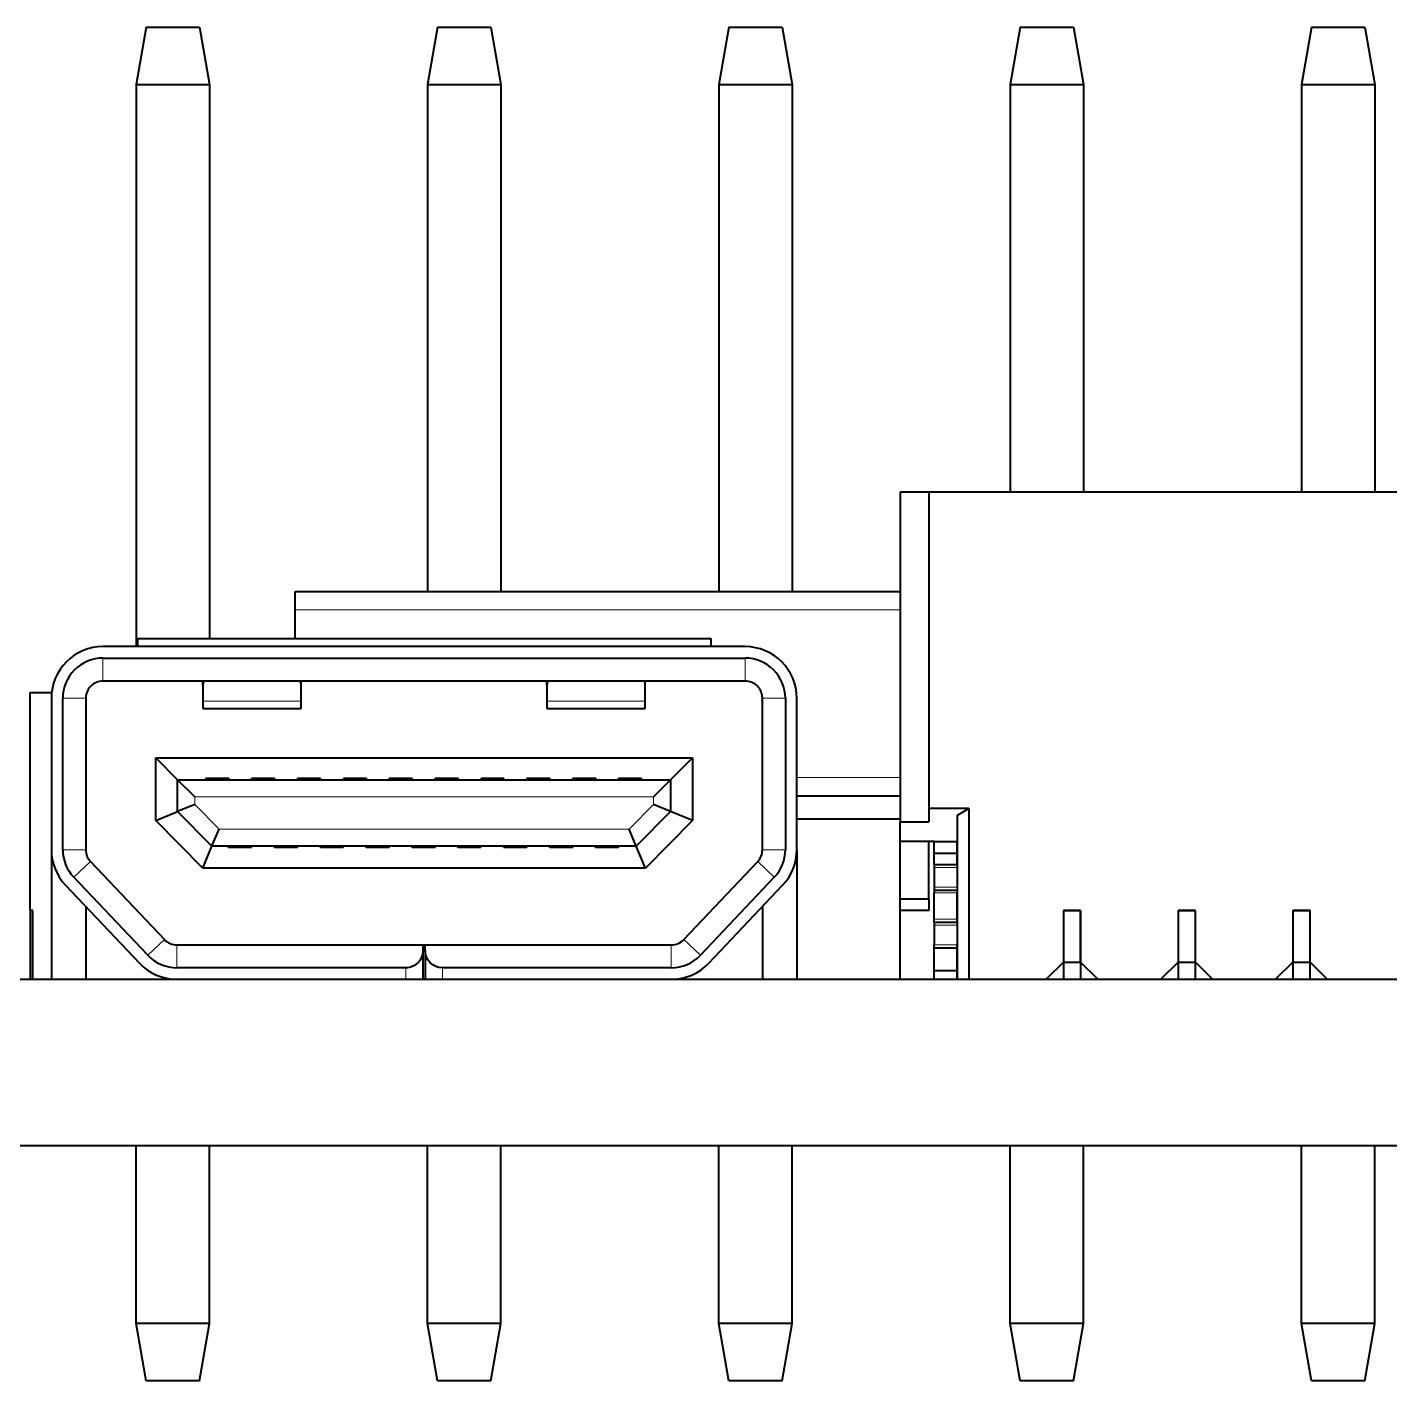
# Model space of a CAD drawing. Header units: inches. Extents: x 7.77 to 11.27, y 3.95 to 4.76.
# Drawn here: x 8.6544 to 9.1221, y 3.9719 to 4.4364 of the extents above; entities that cross this region are included whole.
import ezdxf

# ---------------------------------------------------------------- set-up
doc = ezdxf.new("R2010")
doc.units = ezdxf.units.IN
doc.header["$LTSCALE"] = 0.5
doc.header["$MEASUREMENT"] = 0
doc.layers.add('TANGENT_LINES', color=7, linetype='Continuous', lineweight=15)
doc.layers.add('Visible', color=7, linetype='Continuous', lineweight=40)

msp = doc.modelspace()

# ---------------------------------------------------------------- linework, layer by layer
at = {"layer": 'TANGENT_LINES'}
for p, q in [((8.746356930238829, 4.23650309872489), (8.954034095593165, 4.236503098724887)), ((8.680412048347666, 4.219884728027487), (8.680412048347666, 4.212010712279455)), ((8.900884489292658, 4.219884728027487), (8.900884489292658, 4.212010712279455)), ((8.666632520790001, 4.206105200467741), (8.674506536538033, 4.206105200468684)), ((8.714720259969017, 4.205124233017967), (8.748466041746024, 4.205124233017967)), ((8.866576277673978, 4.20512423301806), (8.832830495896971, 4.205124233018092)), ((8.91466401685168, 4.206105200467189), (8.906790001103648, 4.206105200467189)), ((8.71717142207255, 4.178487677224062), (8.717171425428575, 4.17815244456167)), ((8.722126470698061, 4.178487677224066), (8.722126467341948, 4.17815244456167)), ((8.732919453568613, 4.178487677224062), (8.73291945692464, 4.17815244456167)), ((8.737874502194124, 4.178487677224066), (8.73787449883801, 4.17815244456167)), ((8.748667485064676, 4.178487677224062), (8.748667488420702, 4.17815244456167)), ((8.753622533690187, 4.178487677224066), (8.753622530334074, 4.17815244456167)), ((8.764415516560739, 4.178487677224062), (8.764415519916765, 4.17815244456167)), ((8.76937056518625, 4.178487677224066), (8.769370561830137, 4.17815244456167)), ((8.780163548056802, 4.178487677224062), (8.780163551412828, 4.17815244456167)), ((8.785118596682313, 4.178487677224067), (8.7851185933262, 4.17815244456167)), ((8.795911579552865, 4.178487677224062), (8.795911582908891, 4.17815244456167)), ((8.800866628178376, 4.178487677224067), (8.800866624822262, 4.17815244456167)), ((8.811659611048928, 4.178487677224062), (8.811659614404954, 4.17815244456167)), ((8.816614659674439, 4.178487677224066), (8.816614656318325, 4.17815244456167)), ((8.82740764254499, 4.178487677224062), (8.827407645901017, 4.17815244456167)), ((8.832362691170502, 4.178487677224066), (8.832362687814388, 4.17815244456167)), ((8.843155674041054, 4.178487677224062), (8.84315567739708, 4.17815244456167)), ((8.848110722666565, 4.178487677224066), (8.848110719310451, 4.17815244456167)), ((8.858903705537116, 4.178487677224062), (8.858903708893143, 4.17815244456167)), ((8.863858754162628, 4.178487677224066), (8.863858750806514, 4.17815244456167)), ((8.918601024725696, 4.178856890359819), (8.954034095593165, 4.178856890359819)), ((8.711908111341181, 4.172246932750646), (8.711908111341181, 4.169673978978635)), ((8.869388426301812, 4.172246932750646), (8.711908111341181, 4.172246932750646)), ((8.869388426301812, 4.169673978978635), (8.869388426301812, 4.172246932750646)), ((8.711908111341181, 4.169673978978635), (8.720276671231481, 4.161223310703394)), ((8.861019866411512, 4.161223310703393), (8.869388426301812, 4.169673978978635)), ((8.720276671231481, 4.161223310703394), (8.861019866411512, 4.161223310703393)), ((8.674506536538033, 4.15412890795593), (8.666632520790001, 4.15412890795593)), ((8.725007888368133, 4.154924098102323), (8.725007888368133, 4.15531779889237)), ((8.729962922398695, 4.154924098102323), (8.729962922398695, 4.15531779889237)), ((8.740755919864196, 4.154924098102323), (8.740755919864196, 4.15531779889237)), ((8.745710953894758, 4.154924098102323), (8.745710953894758, 4.15531779889237)), ((8.756503951360258, 4.154924098102323), (8.756503951360258, 4.15531779889237)), ((8.76145898539082, 4.154924098102323), (8.76145898539082, 4.15531779889237)), ((8.772251982856321, 4.154924098102323), (8.772251982856321, 4.15531779889237)), ((8.777207016886884, 4.154924098102323), (8.777207016886884, 4.15531779889237)), ((8.788000014352384, 4.154924098102323), (8.788000014352384, 4.15531779889237)), ((8.792955048382947, 4.154924098102323), (8.792955048382947, 4.15531779889237)), ((8.803748045848447, 4.154924098102323), (8.803748045848447, 4.15531779889237)), ((8.808703079879011, 4.154924098102323), (8.808703079879011, 4.15531779889237)), ((8.81949607734451, 4.154924098102323), (8.81949607734451, 4.15531779889237)), ((8.824451111375073, 4.154924098102323), (8.824451111375073, 4.15531779889237)), ((8.835244108840573, 4.154924098102323), (8.835244108840573, 4.15531779889237)), ((8.840199142871137, 4.154924098102323), (8.840199142871137, 4.15531779889237)), ((8.850992140336636, 4.154924098102323), (8.850992140336636, 4.15531779889237)), ((8.8559471743672, 4.154924098102323), (8.8559471743672, 4.15531779889237)), ((8.91466401685168, 4.15412890795593), (8.906790001103648, 4.15412890795593)), ((8.67612638902167, 4.150065880281925), (8.670412176585156, 4.144648510049919)), ((8.910884361056524, 4.144648510049918), (8.90517014862001, 4.150065880281925)), ((8.965809309120093, 4.148046025846837), (8.973683324868126, 4.148046025846837)), ((8.965809309120093, 4.141254691394245), (8.973683324868126, 4.141254691394245)), ((8.965809309120093, 4.139286189334549), (8.973683324868126, 4.139286189334549)), ((8.965809309120093, 4.1302313620976), (8.973683324868126, 4.1302313620976)), ((8.965809309120093, 4.128262850637483), (8.973683324868126, 4.128262850637483)), ((8.701499923343, 4.123302015312784), (8.695785710906485, 4.117884645080776)), ((8.70578558267039, 4.121459531175763), (8.70578558267039, 4.113585515427731)), ((8.87551095497129, 4.121459531175763), (8.87551095497129, 4.113585515427731)), ((8.87979661429868, 4.123302015312783), (8.885510826735192, 4.117884645080776)), ((8.965809309120093, 4.121471224574542), (8.973683324868126, 4.121471224574542)), ((8.784349051947025, 4.113585515427728), (8.784349051947025, 4.109648507553715)), ((8.796947477144176, 4.113585515427728), (8.796947477144176, 4.109648507553715))]:
    msp.add_line(p, q, dxfattribs=at)
at = {"layer": 'Visible'}
for p, q in [((8.69530037474096, 4.436420161097042), (8.691829371183704, 4.416735121726964)), ((8.69530037474096, 4.436420161097042), (8.713555218020154, 4.436420161097042)), ((8.713555218020154, 4.436420161097042), (8.717026221577406, 4.416735121726963)), ((8.795300374740961, 4.436420161097041), (8.791829371183706, 4.416735121726962)), ((8.795300374740961, 4.436420161097041), (8.813555218020152, 4.436420161097041)), ((8.813555218020152, 4.436420161097041), (8.817026221577407, 4.416735121726962)), ((8.895300374740959, 4.43642016109704), (8.891829371183706, 4.416735121726961)), ((8.895300374740959, 4.43642016109704), (8.913555218020154, 4.436420161097039)), ((8.913555218020154, 4.436420161097039), (8.917026221577405, 4.41673512172696)), ((8.99530037474096, 4.436420161097038), (8.991829371183705, 4.416735121726959)), ((8.99530037474096, 4.436420161097038), (9.013555218020151, 4.436420161097038)), ((9.013555218020151, 4.436420161097038), (9.017026221577407, 4.416735121726959)), ((9.09530037474096, 4.436420161097036), (9.091829371183707, 4.416735121726957)), ((9.09530037474096, 4.436420161097036), (9.113555218020153, 4.436420161097036)), ((9.113555218020153, 4.436420161097036), (9.117026221577406, 4.416735121726957)), ((8.691829371183704, 4.416735121726964), (8.717026221577406, 4.416735121726963)), ((8.691829371183704, 4.416735121726964), (8.691829371183703, 4.223821735901502)), ((8.717026221577406, 4.416735121726963), (8.717026221577402, 4.226577641413313)), ((8.791829371183706, 4.416735121726962), (8.817026221577407, 4.416735121726962)), ((8.791829371183706, 4.416735121726962), (8.791829371183702, 4.242719372568897)), ((8.817026221577407, 4.416735121726962), (8.817026221577404, 4.242719372568896)), ((8.891829371183706, 4.416735121726961), (8.917026221577405, 4.41673512172696)), ((8.891829371183706, 4.416735121726961), (8.891829371183704, 4.242719372568899)), ((8.917026221577405, 4.41673512172696), (8.917026221577405, 4.242719372568898)), ((8.991829371183705, 4.416735121726959), (9.017026221577407, 4.416735121726959)), ((8.991829371183705, 4.416735121726959), (8.991829371183703, 4.27697134219938)), ((9.017026221577407, 4.416735121726959), (9.017026221577405, 4.27697134219938)), ((9.091829371183707, 4.416735121726957), (9.117026221577406, 4.416735121726957)), ((9.091829371183707, 4.416735121726957), (9.091829371183703, 4.276971342199379)), ((9.117026221577406, 4.416735121726957), (9.117026221577404, 4.276971342199379)), ((8.954034095593167, 4.27697134219938), (8.954034095593165, 4.163723389700592)), ((8.954034095593167, 4.27697134219938), (8.963876615278206, 4.27697134219938)), ((8.963876615278206, 4.27697134219938), (9.141041969608915, 4.276971342199378)), ((8.963876615278206, 4.27697134219938), (8.963876615278206, 4.168269450037448)), ((8.746356930238829, 4.242719372568898), (8.954034095593167, 4.242719372568894)), ((8.746356930238829, 4.23650309872489), (8.746356930238829, 4.242719372568898)), ((8.746356930238829, 4.226577641413313), (8.746356930238829, 4.23650309872489)), ((8.900884489292658, 4.223821735901502), (8.680412048347666, 4.223821735901502)), ((8.692223071969767, 4.226577641413313), (8.889073465670556, 4.226577641413313)), ((8.692223071969767, 4.226577641413313), (8.692223071969767, 4.223821735901502)), ((8.889073465670556, 4.226577641413313), (8.889073465670556, 4.223821735901502)), ((8.680412048347666, 4.219884728027487), (8.900884489292658, 4.219884728027487)), ((8.900884489292658, 4.212010712279455), (8.680412048347666, 4.212010712279455)), ((8.714720259969017, 4.210717183249602), (8.714720259969017, 4.212010712279455)), ((8.714720259969017, 4.210717183249602), (8.714720259969017, 4.205124233018025)), ((8.748466041746024, 4.210717183249602), (8.748466041746024, 4.212010712279455)), ((8.748466041746024, 4.205124233018025), (8.748466041746024, 4.210717183249602)), ((8.832830495896971, 4.210717183249679), (8.832830495896971, 4.212010712279455)), ((8.832830495896971, 4.210717183249679), (8.832830495896971, 4.205124233018092)), ((8.866576277673978, 4.210717183249603), (8.866576277673978, 4.212010712279507)), ((8.866576277673978, 4.20512423301806), (8.866576277673978, 4.210717183249603)), ((8.655412048349056, 4.208073704404129), (8.662805213880306, 4.208073704404129)), ((8.655412048349056, 4.13327055479783), (8.655412048349056, 4.208073704404129)), ((8.662695512915985, 4.206105200467269), (8.662695512915985, 4.15412890795593)), ((8.666632520790001, 4.15412890795593), (8.666632520790001, 4.206105200467741)), ((8.674506536538033, 4.206105200468684), (8.674506536538033, 4.15412890795593)), ((8.714720259969017, 4.205124233017985), (8.714720259969017, 4.202541752021214)), ((8.748466041746024, 4.202541752021214), (8.748466041746024, 4.205124233017985)), ((8.832830495896971, 4.205124233018092), (8.832830495896971, 4.202541752021214)), ((8.866576277673978, 4.202541752021214), (8.866576277673978, 4.205124233018061)), ((8.906790001103648, 4.15412890795593), (8.906790001103648, 4.206105200467189)), ((8.91466401685168, 4.206105200467189), (8.91466401685168, 4.15412890795593)), ((8.918601024725696, 4.15412890795593), (8.918601024725696, 4.206105200467189)), ((8.714720259969017, 4.202541752021213), (8.748466041746024, 4.202541752021213)), ((8.83283049589697, 4.202541752021213), (8.866576277673978, 4.202541752021213)), ((8.698522284569531, 4.164167628568897), (8.698522284569531, 4.1856327595223)), ((8.698522284569531, 4.1856327595223), (8.706002599530159, 4.17815244456167)), ((8.698522284569531, 4.1856327595223), (8.882774253073432, 4.1856327595223)), ((8.882774253073432, 4.1856327595223), (8.875293938112836, 4.17815244456167)), ((8.882774253073432, 4.1856327595223), (8.882774253073432, 4.164167628568873)), ((8.706002599530159, 4.167244706739044), (8.706002599530159, 4.17815244456167)), ((8.706002599530159, 4.17815244456167), (8.875293938112836, 4.17815244456167)), ((8.711908111341181, 4.172246932750646), (8.706002599530159, 4.17815244456167)), ((8.723585954259232, 4.178547846458697), (8.715711938511188, 4.178547846458697)), ((8.715711938511188, 4.178496895713771), (8.715711938511188, 4.178547846458697)), ((8.715711938511188, 4.178496895713771), (8.715711938511188, 4.17815244456167)), ((8.717286741660802, 4.178379819112797), (8.717286741660802, 4.178485831906876)), ((8.7172867416608, 4.178379819112796), (8.7172867416608, 4.17815244456167)), ((8.72201115110962, 4.178379819112796), (8.7172867416608, 4.178379819112796)), ((8.72201115110962, 4.178485831796497), (8.72201115110962, 4.178379819112797)), ((8.72201115110962, 4.178379819112796), (8.72201115110962, 4.17815244456167)), ((8.723585954259232, 4.178547846458697), (8.723585954259232, 4.178496895713771)), ((8.723585954259232, 4.17849689571377), (8.723585954259232, 4.17815244456167)), ((8.739333985755295, 4.178547846458697), (8.73145997000725, 4.178547846458697)), ((8.73145997000725, 4.178496895713771), (8.73145997000725, 4.178547846458697)), ((8.73145997000725, 4.178496895713771), (8.73145997000725, 4.17815244456167)), ((8.733034773156865, 4.178379819112797), (8.733034773156865, 4.178485831906876)), ((8.733034773156863, 4.178379819112796), (8.733034773156863, 4.17815244456167)), ((8.737759182605682, 4.178379819112796), (8.733034773156863, 4.178379819112796)), ((8.737759182605682, 4.178485831796497), (8.737759182605682, 4.178379819112797)), ((8.737759182605682, 4.178379819112796), (8.737759182605682, 4.17815244456167)), ((8.739333985755295, 4.178547846458697), (8.739333985755295, 4.178496895713771)), ((8.739333985755295, 4.17849689571377), (8.739333985755295, 4.17815244456167)), ((8.755082017251357, 4.178547846458698), (8.747208001503314, 4.178547846458698)), ((8.747208001503314, 4.178496895713771), (8.747208001503314, 4.178547846458698)), ((8.747208001503314, 4.178496895713771), (8.747208001503314, 4.17815244456167)), ((8.748782804652928, 4.178379819112798), (8.748782804652928, 4.178485831906878)), ((8.753507214101745, 4.178379819112797), (8.748782804652926, 4.178379819112797)), ((8.748782804652926, 4.178379819112797), (8.748782804652926, 4.17815244456167)), ((8.753507214101745, 4.178485831796498), (8.753507214101745, 4.178379819112798)), ((8.753507214101745, 4.178379819112797), (8.753507214101745, 4.17815244456167)), ((8.755082017251357, 4.178547846458698), (8.755082017251357, 4.178496895713771)), ((8.755082017251357, 4.17849689571377), (8.755082017251357, 4.17815244456167)), ((8.77083004874742, 4.178547846458698), (8.762956032999377, 4.178547846458698)), ((8.762956032999377, 4.178496895713771), (8.762956032999377, 4.178547846458698)), ((8.762956032999377, 4.178496895713771), (8.762956032999377, 4.17815244456167)), ((8.76453083614899, 4.178379819112798), (8.76453083614899, 4.178485831906878)), ((8.764530836148989, 4.178379819112797), (8.764530836148989, 4.17815244456167)), ((8.769255245597808, 4.178379819112797), (8.764530836148989, 4.178379819112797)), ((8.769255245597808, 4.178485831796498), (8.769255245597808, 4.178379819112798)), ((8.769255245597808, 4.178379819112797), (8.769255245597808, 4.17815244456167)), ((8.77083004874742, 4.178547846458698), (8.77083004874742, 4.178496895713771)), ((8.77083004874742, 4.17849689571377), (8.77083004874742, 4.17815244456167)), ((8.786578080243483, 4.178547846458697), (8.77870406449544, 4.178547846458697)), ((8.77870406449544, 4.178496895713771), (8.77870406449544, 4.178547846458697)), ((8.77870406449544, 4.178496895713771), (8.77870406449544, 4.17815244456167)), ((8.780278867645054, 4.178379819112797), (8.780278867645054, 4.178485831906876)), ((8.785003277093871, 4.178379819112797), (8.780278867645052, 4.178379819112797)), ((8.780278867645052, 4.178379819112797), (8.780278867645052, 4.17815244456167)), ((8.785003277093871, 4.178485831796497), (8.785003277093871, 4.178379819112797)), ((8.785003277093871, 4.178379819112797), (8.785003277093871, 4.17815244456167)), ((8.786578080243483, 4.178547846458697), (8.786578080243483, 4.178496895713771)), ((8.786578080243483, 4.178496895713771), (8.786578080243483, 4.17815244456167)), ((8.802326111739546, 4.178547846458697), (8.794452095991502, 4.178547846458697)), ((8.794452095991502, 4.178496895713771), (8.794452095991502, 4.178547846458697)), ((8.794452095991502, 4.178496895713771), (8.794452095991502, 4.17815244456167)), ((8.796026899141117, 4.178379819112797), (8.796026899141117, 4.178485831906876)), ((8.796026899141115, 4.178379819112797), (8.796026899141115, 4.17815244456167)), ((8.800751308589934, 4.178379819112797), (8.796026899141115, 4.178379819112797)), ((8.800751308589936, 4.178485831796497), (8.800751308589936, 4.178379819112797)), ((8.800751308589934, 4.178379819112797), (8.800751308589934, 4.17815244456167)), ((8.802326111739546, 4.178547846458697), (8.802326111739546, 4.178496895713771)), ((8.802326111739546, 4.178496895713771), (8.802326111739546, 4.17815244456167)), ((8.81807414323561, 4.178547846458698), (8.810200127487565, 4.178547846458698)), ((8.810200127487565, 4.178496895713771), (8.810200127487565, 4.178547846458697)), ((8.810200127487565, 4.17849689571377), (8.810200127487565, 4.17815244456167)), ((8.81177493063718, 4.178379819112797), (8.81177493063718, 4.178485831906877)), ((8.816499340085997, 4.178379819112797), (8.811774930637178, 4.178379819112797)), ((8.811774930637178, 4.178379819112797), (8.811774930637178, 4.17815244456167)), ((8.816499340085997, 4.178485831796497), (8.816499340085997, 4.178379819112797)), ((8.816499340085997, 4.178379819112797), (8.816499340085997, 4.17815244456167)), ((8.81807414323561, 4.178547846458697), (8.81807414323561, 4.178496895713771)), ((8.81807414323561, 4.17849689571377), (8.81807414323561, 4.17815244456167)), ((8.833822174731672, 4.178547846458698), (8.825948158983628, 4.178547846458698)), ((8.825948158983628, 4.178496895713771), (8.825948158983628, 4.178547846458697)), ((8.825948158983628, 4.17849689571377), (8.825948158983628, 4.17815244456167)), ((8.827522962133243, 4.178379819112797), (8.827522962133243, 4.178485831906877)), ((8.83224737158206, 4.178379819112797), (8.82752296213324, 4.178379819112797)), ((8.82752296213324, 4.178379819112797), (8.82752296213324, 4.17815244456167)), ((8.832247371582062, 4.178485831796497), (8.832247371582062, 4.178379819112797)), ((8.83224737158206, 4.178379819112797), (8.83224737158206, 4.17815244456167)), ((8.833822174731672, 4.178547846458697), (8.833822174731672, 4.178496895713771)), ((8.833822174731672, 4.17849689571377), (8.833822174731672, 4.17815244456167)), ((8.849570206227735, 4.178547846458698), (8.841696190479691, 4.178547846458698)), ((8.841696190479691, 4.178496895713771), (8.841696190479691, 4.178547846458697)), ((8.841696190479691, 4.17849689571377), (8.841696190479691, 4.17815244456167)), ((8.843270993629305, 4.178379819112797), (8.843270993629305, 4.178485831906877)), ((8.847995403078123, 4.178379819112797), (8.843270993629305, 4.178379819112797)), ((8.843270993629305, 4.178379819112797), (8.843270993629305, 4.17815244456167)), ((8.847995403078123, 4.178485831796497), (8.847995403078123, 4.178379819112797)), ((8.847995403078123, 4.178379819112797), (8.847995403078123, 4.17815244456167)), ((8.849570206227735, 4.178547846458697), (8.849570206227735, 4.178496895713771)), ((8.849570206227735, 4.17849689571377), (8.849570206227735, 4.17815244456167)), ((8.865318237723798, 4.178547846458698), (8.857444221975754, 4.178547846458698)), ((8.857444221975754, 4.178496895713772), (8.857444221975754, 4.178547846458698)), ((8.857444221975754, 4.178496895713771), (8.857444221975754, 4.17815244456167)), ((8.859019025125368, 4.178379819112798), (8.859019025125368, 4.178485831906877)), ((8.863743434574186, 4.178379819112796), (8.859019025125368, 4.178379819112796)), ((8.859019025125368, 4.178379819112796), (8.859019025125368, 4.17815244456167)), ((8.863743434574188, 4.178485831796497), (8.863743434574188, 4.178379819112798)), ((8.863743434574186, 4.178379819112796), (8.863743434574186, 4.17815244456167)), ((8.865318237723798, 4.178547846458698), (8.865318237723798, 4.178496895713771)), ((8.865318237723798, 4.17849689571377), (8.865318237723798, 4.17815244456167)), ((8.869388426301812, 4.172246932750646), (8.875293938112836, 4.17815244456167)), ((8.875293938112836, 4.17815244456167), (8.875293938112836, 4.167244706739044)), ((8.918601024725696, 4.172640633537969), (8.954034095593165, 4.172640633537968)), ((8.711908111341181, 4.169673978978635), (8.706002599530159, 4.167244706739043)), ((8.875293938112836, 4.167244706739043), (8.869388426301812, 4.169673978978635)), ((8.963876615278206, 4.168269450037448), (8.963876615278206, 4.163723389700592)), ((8.977656142837262, 4.168269450037448), (8.963876615278206, 4.168269450037448)), ((8.973719134963243, 4.165996419869019), (8.977656142837262, 4.168269450037448)), ((8.977656142837262, 4.168269450037448), (8.97765614283726, 4.109648507553711)), ((8.698522284569542, 4.164167628568881), (8.706002599530159, 4.167244706739044)), ((8.714693762251809, 4.147837483931748), (8.698522284569531, 4.164167628568876)), ((8.717813623152207, 4.15531779889237), (8.706002599530159, 4.167244706739044)), ((8.875293938112836, 4.167244706739044), (8.863482914490788, 4.15531779889237)), ((8.882774253073432, 4.164167628568873), (8.866602775391186, 4.147837483931748)), ((8.882774253073432, 4.164167628568873), (8.875293938112836, 4.167244706739044)), ((8.918601024725696, 4.164766617789761), (8.954034095593165, 4.164766617789937)), ((8.954034095593165, 4.156904299195308), (8.954034095593165, 4.163723389700592)), ((8.954034095593165, 4.163723389700592), (8.963876615278206, 4.163723389700592)), ((8.973719134963243, 4.109648507553711), (8.973719134963243, 4.165996419869019)), ((8.717813623152207, 4.15531779889237), (8.720276671231481, 4.161223310703394)), ((8.863482914490788, 4.155317798892369), (8.861019866411512, 4.161223310703393)), ((8.6626955129173, 4.15412890795593), (8.6626955129173, 4.109648507553735)), ((8.714693762251809, 4.147837483931748), (8.717813623152207, 4.15531779889237)), ((8.863482914490788, 4.15531779889237), (8.717813623152207, 4.15531779889237)), ((8.723548397509393, 4.154924098102323), (8.723548397509393, 4.15531779889237)), ((8.725007888368133, 4.154924098102323), (8.723548397509393, 4.154924098102323)), ((8.725123200659006, 4.154924098102323), (8.725007888368133, 4.154924098102323)), ((8.725123200659006, 4.154924098102323), (8.725123200659006, 4.15531779889237)), ((8.729847610107825, 4.154924098102323), (8.725123200659006, 4.154924098102323)), ((8.729847610107825, 4.154924098102323), (8.729847610107825, 4.15531779889237)), ((8.729962922398695, 4.154924098102323), (8.729847610107825, 4.154924098102323)), ((8.731422413257437, 4.154924098102323), (8.729962922398695, 4.154924098102323)), ((8.731422413257437, 4.154924098102323), (8.731422413257437, 4.15531779889237)), ((8.739296429005456, 4.154924098102323), (8.739296429005456, 4.15531779889237)), ((8.740755919864196, 4.154924098102323), (8.739296429005456, 4.154924098102323)), ((8.740871232155069, 4.154924098102323), (8.740755919864196, 4.154924098102323)), ((8.740871232155069, 4.154924098102323), (8.740871232155069, 4.15531779889237)), ((8.745595641603888, 4.154924098102323), (8.740871232155069, 4.154924098102323)), ((8.745595641603888, 4.154924098102323), (8.745595641603888, 4.15531779889237)), ((8.745710953894758, 4.154924098102323), (8.745595641603888, 4.154924098102323)), ((8.7471704447535, 4.154924098102323), (8.745710953894758, 4.154924098102323)), ((8.7471704447535, 4.154924098102323), (8.7471704447535, 4.15531779889237)), ((8.75504446050152, 4.154924098102323), (8.75504446050152, 4.15531779889237)), ((8.756503951360258, 4.154924098102323), (8.75504446050152, 4.154924098102323)), ((8.756619263651132, 4.154924098102323), (8.756503951360258, 4.154924098102323)), ((8.756619263651132, 4.154924098102323), (8.756619263651132, 4.15531779889237)), ((8.761343673099951, 4.154924098102323), (8.756619263651132, 4.154924098102323)), ((8.761343673099951, 4.154924098102323), (8.761343673099951, 4.15531779889237)), ((8.76145898539082, 4.154924098102323), (8.761343673099951, 4.154924098102323)), ((8.762918476249563, 4.154924098102323), (8.76145898539082, 4.154924098102323)), ((8.762918476249563, 4.154924098102323), (8.762918476249563, 4.15531779889237)), ((8.770792491997582, 4.154924098102323), (8.770792491997582, 4.15531779889237)), ((8.772251982856321, 4.154924098102323), (8.770792491997582, 4.154924098102323)), ((8.772367295147195, 4.154924098102323), (8.772251982856321, 4.154924098102323)), ((8.772367295147195, 4.154924098102323), (8.772367295147195, 4.15531779889237)), ((8.777091704596014, 4.154924098102323), (8.772367295147195, 4.154924098102323)), ((8.777091704596014, 4.154924098102323), (8.777091704596014, 4.15531779889237)), ((8.777207016886885, 4.154924098102323), (8.777091704596014, 4.154924098102323)), ((8.778666507745626, 4.154924098102323), (8.777207016886884, 4.154924098102323)), ((8.778666507745626, 4.154924098102323), (8.778666507745626, 4.15531779889237)), ((8.786540523493645, 4.154924098102323), (8.786540523493645, 4.15531779889237)), ((8.788000014352384, 4.154924098102323), (8.786540523493645, 4.154924098102323)), ((8.788115326643258, 4.154924098102323), (8.788000014352384, 4.154924098102323)), ((8.788115326643258, 4.154924098102323), (8.788115326643258, 4.15531779889237)), ((8.792839736092077, 4.154924098102323), (8.788115326643258, 4.154924098102323)), ((8.792839736092077, 4.154924098102323), (8.792839736092077, 4.15531779889237)), ((8.792955048382948, 4.154924098102323), (8.792839736092077, 4.154924098102323)), ((8.79441453924169, 4.154924098102323), (8.792955048382947, 4.154924098102323)), ((8.79441453924169, 4.154924098102323), (8.79441453924169, 4.15531779889237)), ((8.802288554989708, 4.154924098102323), (8.802288554989708, 4.15531779889237)), ((8.803748045848447, 4.154924098102323), (8.802288554989708, 4.154924098102323)), ((8.80386335813932, 4.154924098102323), (8.803748045848447, 4.154924098102323)), ((8.80386335813932, 4.154924098102323), (8.80386335813932, 4.15531779889237)), ((8.80858776758814, 4.154924098102323), (8.80386335813932, 4.154924098102323)), ((8.80858776758814, 4.154924098102323), (8.80858776758814, 4.15531779889237)), ((8.808703079879011, 4.154924098102323), (8.80858776758814, 4.154924098102323)), ((8.810162570737752, 4.154924098102323), (8.808703079879011, 4.154924098102323)), ((8.810162570737752, 4.154924098102323), (8.810162570737752, 4.15531779889237)), ((8.818036586485771, 4.154924098102323), (8.818036586485771, 4.15531779889237)), ((8.81949607734451, 4.154924098102323), (8.818036586485771, 4.154924098102323)), ((8.819611389635384, 4.154924098102323), (8.81949607734451, 4.154924098102323)), ((8.819611389635384, 4.154924098102323), (8.819611389635384, 4.15531779889237)), ((8.824335799084203, 4.154924098102323), (8.819611389635384, 4.154924098102323)), ((8.824335799084203, 4.154924098102323), (8.824335799084203, 4.15531779889237)), ((8.824451111375074, 4.154924098102323), (8.824335799084203, 4.154924098102323)), ((8.825910602233815, 4.154924098102323), (8.824451111375073, 4.154924098102323)), ((8.825910602233815, 4.154924098102323), (8.825910602233815, 4.15531779889237)), ((8.833784617981834, 4.154924098102323), (8.833784617981834, 4.15531779889237)), ((8.835244108840573, 4.154924098102323), (8.833784617981834, 4.154924098102323)), ((8.835359421131447, 4.154924098102323), (8.835244108840573, 4.154924098102323)), ((8.835359421131447, 4.154924098102323), (8.835359421131447, 4.15531779889237)), ((8.840083830580266, 4.154924098102323), (8.835359421131447, 4.154924098102323)), ((8.840083830580266, 4.154924098102323), (8.840083830580266, 4.15531779889237)), ((8.840199142871137, 4.154924098102323), (8.840083830580266, 4.154924098102323)), ((8.841658633729878, 4.154924098102323), (8.840199142871137, 4.154924098102323)), ((8.841658633729878, 4.154924098102323), (8.841658633729878, 4.15531779889237)), ((8.849532649477897, 4.154924098102323), (8.849532649477897, 4.15531779889237)), ((8.850992140336636, 4.154924098102323), (8.849532649477897, 4.154924098102323)), ((8.85110745262751, 4.154924098102323), (8.850992140336636, 4.154924098102323)), ((8.85110745262751, 4.154924098102323), (8.85110745262751, 4.15531779889237)), ((8.855831862076329, 4.154924098102323), (8.85110745262751, 4.154924098102323)), ((8.855831862076329, 4.154924098102323), (8.855831862076329, 4.15531779889237)), ((8.8559471743672, 4.154924098102323), (8.855831862076329, 4.154924098102323)), ((8.857406665225941, 4.154924098102323), (8.8559471743672, 4.154924098102323)), ((8.857406665225941, 4.154924098102323), (8.857406665225941, 4.15531779889237)), ((8.866602775391186, 4.147837483931748), (8.863482914490788, 4.15531779889237)), ((8.918601024725696, 4.15412890795593), (8.918601024725696, 4.109648507553711)), ((8.954034095593165, 4.137219254193294), (8.954034095593165, 4.156904299195308)), ((8.963876615278206, 4.156904299195308), (8.954034095593165, 4.156904299195308)), ((8.963876615278204, 4.137219254193294), (8.963876615278206, 4.156904299195308)), ((8.965809309120093, 4.156904299195308), (8.963876615278206, 4.156904299195308)), ((8.965809309120093, 4.152967285689356), (8.965809309120093, 4.156904299195308)), ((8.965809309120093, 4.156904299195308), (8.973683324868126, 4.156904299195307)), ((8.973719134963243, 4.156904299195308), (8.973683324868126, 4.156904299195308)), ((8.973683324868126, 4.152967285689356), (8.973683324868126, 4.156904299195307)), ((8.67612638902167, 4.150065880281925), (8.701499923343, 4.123302015312784)), ((8.87979661429868, 4.123302015312783), (8.90517014862001, 4.150065880281925)), ((8.965809309120093, 4.149030281569964), (8.965809309120093, 4.152967285689356)), ((8.965809309120093, 4.152967285689356), (8.973683324868126, 4.152967285689356)), ((8.965809309120093, 4.149030281569964), (8.973683324868126, 4.149030281569964)), ((8.965809309120093, 4.149030281569964), (8.965809309120093, 4.148046025846837)), ((8.973683324868126, 4.149030281569964), (8.973683324868126, 4.152967285689356)), ((8.973683324868126, 4.149030281569964), (8.973683324868126, 4.148046025846837)), ((8.695785710906485, 4.117884645080776), (8.670412176585156, 4.144648510049919)), ((8.866602775391186, 4.147837483931748), (8.714693762251809, 4.147837483931748)), ((8.910884361056524, 4.144648510049918), (8.885510826735192, 4.117884645080776)), ((8.965809309120093, 4.148046025846837), (8.965809309120093, 4.141254691394245)), ((8.973683324868126, 4.148046025846837), (8.973683324868126, 4.141254691394245)), ((8.667555070366898, 4.141939824933916), (8.692928604688229, 4.115175959964773)), ((8.88836793295345, 4.115175959964773), (8.913741467274782, 4.141939824933915)), ((8.965809309120093, 4.141254691394245), (8.965809309120093, 4.140270435671118)), ((8.965809309120093, 4.140270435671118), (8.973683324868126, 4.140270435671118)), ((8.965809309120093, 4.140270435671118), (8.965809309120093, 4.139286189334549)), ((8.973683324868126, 4.141254691394245), (8.973683324868126, 4.140270435671118)), ((8.973683324868126, 4.140270435671118), (8.973683324868126, 4.139286189334549)), ((8.954034095593165, 4.137219254193294), (8.963876615278204, 4.137219254193294)), ((8.954034095593165, 4.133282246319278), (8.954034095593165, 4.137219254193294)), ((8.963876615278204, 4.137219254193294), (8.963876615278204, 4.133282246319278)), ((8.965809309120093, 4.130231264873585), (8.965809309120093, 4.139286189334549)), ((8.973683324868126, 4.130231264873585), (8.973683324868126, 4.139286189334549)), ((8.65639630031756, 4.133270554797829), (8.655412048349056, 4.13327055479783)), ((8.655412048349056, 4.13327055479783), (8.655412048349056, 4.109648507553736)), ((8.65639630031756, 4.109648507553735), (8.65639630031756, 4.133270554797829)), ((8.674506536539347, 4.134607456505424), (8.674506536539347, 4.109648507553715)), ((8.906790001103648, 4.13460745650681), (8.906790001103648, 4.109648507553711)), ((8.954034095593165, 4.109648507553712), (8.954034095593165, 4.133282246319278)), ((8.963876615278204, 4.133282246319278), (8.954034095593165, 4.133282246319278)), ((8.965809309120093, 4.129247106379097), (8.965809309120093, 4.130231264862951)), ((8.973683324868126, 4.129247106379097), (8.973683324868126, 4.130231264862951)), ((9.010100647702771, 4.133282246319277), (9.016006159513795, 4.133282246319277)), ((9.010100647702771, 4.133282246319277), (9.010100647702771, 4.115565713702174)), ((9.016041962099667, 4.133282246319277), (9.010136465307136, 4.133282246319277)), ((9.010136465307136, 4.133282246319277), (9.010136465307136, 4.115565713702174)), ((9.016006159513795, 4.133282246319277), (9.016006159513793, 4.115565713702174)), ((9.016041962099667, 4.115565713702174), (9.016041962099667, 4.133282246319277)), ((9.049470726442928, 4.133282246319276), (9.055376238253952, 4.133282246319276)), ((9.049470726442928, 4.133282246319276), (9.049470726442928, 4.115565713702173)), ((9.049506544047293, 4.133282246319276), (9.049506544047293, 4.115565713702173)), ((9.055412040839824, 4.133282246319276), (9.049506544047293, 4.133282246319276)), ((9.055376238253952, 4.133282246319276), (9.055376238253952, 4.115565713702173)), ((9.055412040839824, 4.115565713702173), (9.055412040839824, 4.133282246319276)), ((9.088840805183086, 4.133282246319276), (9.09474631699411, 4.133282246319276)), ((9.088840805183086, 4.133282246319276), (9.088840805183086, 4.115565713702172)), ((9.088876622787453, 4.133282246319276), (9.088876622787451, 4.115565713702172)), ((9.094782119579982, 4.133282246319276), (9.088876622787453, 4.133282246319276)), ((9.09474631699411, 4.133282246319276), (9.09474631699411, 4.115565713702172)), ((9.094782119579982, 4.115565713702172), (9.094782119579982, 4.133282246319276)), ((8.965809309120093, 4.129247187099902), (8.973683324868126, 4.129247187099902)), ((8.965809309120093, 4.12924710636079), (8.965809309120093, 4.128262753460608)), ((8.965809309120093, 4.128262753449981), (8.965809309120093, 4.121471224574542)), ((8.973683324868126, 4.12924710636079), (8.973683324868126, 4.128262753460608)), ((8.973683324868126, 4.128262753449981), (8.973683324868126, 4.121471224574542)), ((8.70578558267039, 4.121459531175763), (8.7902545637583, 4.121459531175763)), ((8.7902545637583, 4.121459531175763), (8.7902545637583, 4.119491027238741)), ((8.790254563758301, 4.121459531175763), (8.791041965333154, 4.121459531175763)), ((8.791041965333152, 4.121459531175763), (8.87551095497129, 4.121459531175763)), ((8.791041965333152, 4.119491027238752), (8.791041965333152, 4.121459531175763)), ((8.965809309120093, 4.120486968851415), (8.965809309120093, 4.121471224574542)), ((8.973683324868126, 4.120486968851415), (8.973683324868126, 4.121471224574542)), ((8.7902545637583, 4.119491027238741), (8.7902545637583, 4.109648507553715)), ((8.791041965333152, 4.119491027238752), (8.791041965333152, 4.109648507553715)), ((8.965809309120093, 4.112612955919351), (8.965809309120093, 4.120486968851415)), ((8.965809309120093, 4.120486968851415), (8.973683324868126, 4.120486968851415)), ((8.973683324868126, 4.112612955919351), (8.973683324868126, 4.120486968851415)), ((8.784349051947025, 4.113585515427731), (8.70578558267039, 4.113585515427731)), ((8.87551095497129, 4.113585515427731), (8.796947477144176, 4.113585515427731)), ((8.965809309120093, 4.109648507553712), (8.965809309120093, 4.112612955919351)), ((8.965809309120093, 4.112612955919351), (8.973683324868126, 4.112612955919351)), ((8.973683324868126, 4.109648507553712), (8.973683324868126, 4.112612955919351)), ((9.010136465307136, 4.115565713702174), (9.004230968514605, 4.109660198136527)), ((9.010100647702771, 4.115565713702174), (9.016006159513793, 4.115565713702174)), ((9.01010064770277, 4.115529895983945), (9.01010064770277, 4.109648507553709)), ((9.016006159513793, 4.115565713702175), (9.016006159513793, 4.109648507553709)), ((9.021947458892196, 4.109660198136527), (9.016041962099667, 4.115565713702174)), ((9.049506544047293, 4.115565713702173), (9.043601047254764, 4.109660198136527)), ((9.049470726442928, 4.115565713702173), (9.055376238253952, 4.115565713702173)), ((9.049470726442927, 4.115529895983945), (9.049470726442927, 4.109648507553709)), ((9.05537623825395, 4.115565713702174), (9.05537623825395, 4.109648507553709)), ((9.061317537632355, 4.109660198136526), (9.055412040839824, 4.115565713702173)), ((9.088876622787451, 4.115565713702172), (9.08297112599492, 4.109660198136526)), ((9.088840805183086, 4.115565713702172), (9.09474631699411, 4.115565713702172)), ((9.088840805183084, 4.115529895983944), (9.088840805183084, 4.109648507553708)), ((9.094746316994108, 4.115565713702174), (9.094746316994108, 4.109648507553708)), ((9.100687616372511, 4.109660198136526), (9.094782119579982, 4.115565713702172)), ((8.340648268821496, 4.109648507553719), (8.70578558267039, 4.109648507553714)), ((8.70578558267039, 4.109648507553715), (8.784349051947025, 4.109648507553715)), ((8.784349051947025, 4.109648507553715), (8.790254563758301, 4.109648507553715)), ((8.790254563758301, 4.109648507553714), (8.791041965333154, 4.109648507553713)), ((8.791041965333152, 4.109648507553715), (8.796947477144176, 4.109648507553715)), ((8.796947477144176, 4.109648507553715), (8.87551095497129, 4.109648507553715)), ((8.87551095497129, 4.109648507553712), (9.233344637788502, 4.109648507553707)), ((9.004230968514605, 4.109660198136527), (9.004230968514605, 4.109648507553711)), ((9.021947458892196, 4.109660198136527), (9.021947458892196, 4.10964850755371)), ((9.043601047254764, 4.109660198136527), (9.043601047254764, 4.10964850755371)), ((9.061317537632355, 4.109660198136526), (9.061317537632355, 4.10964850755371)), ((9.08297112599492, 4.109660198136526), (9.08297112599492, 4.109648507553709)), ((9.100687616372511, 4.109660198136526), (9.100687616372511, 4.109648507553709)), ((7.893010473545885, 4.052561893380497), (11.00324669401836, 4.052561893380454)), ((8.691829371183701, 3.991538271333263), (8.691829371183701, 4.052561893380486)), ((8.7170262215774, 3.991538271333262), (8.717026221577402, 4.052561893380486)), ((8.791829371183699, 3.991538271333261), (8.7918293711837, 4.052561893380484)), ((8.8170262215774, 3.991538271333261), (8.8170262215774, 4.052561893380484)), ((8.8918293711837, 3.99153827133326), (8.8918293711837, 4.052561893380483)), ((8.917026221577402, 3.99153827133326), (8.917026221577402, 4.052561893380482)), ((8.9918293711837, 3.991538271333258), (8.991829371183702, 4.052561893380481)), ((9.0170262215774, 3.991538271333258), (9.017026221577401, 4.052561893380481)), ((9.0918293711837, 3.991538271333257), (9.0918293711837, 4.052561893380481)), ((9.117026221577401, 3.991538271333257), (9.117026221577401, 4.05256189338048)), ((8.7170262215774, 3.991538271333262), (8.691829371183701, 3.991538271333263)), ((8.695300374740953, 3.971853231963184), (8.691829371183701, 3.991538271333263)), ((8.713555218020147, 3.971853231963184), (8.7170262215774, 3.991538271333262)), ((8.8170262215774, 3.991538271333261), (8.791829371183699, 3.991538271333261)), ((8.795300374740954, 3.971853231963183), (8.791829371183699, 3.991538271333261)), ((8.813555218020145, 3.971853231963182), (8.8170262215774, 3.991538271333261)), ((8.917026221577402, 3.99153827133326), (8.8918293711837, 3.99153827133326)), ((8.895300374740954, 3.971853231963181), (8.8918293711837, 3.99153827133326)), ((8.913555218020146, 3.971853231963181), (8.917026221577402, 3.99153827133326)), ((9.0170262215774, 3.991538271333258), (8.9918293711837, 3.991538271333258)), ((8.995300374740953, 3.97185323196318), (8.9918293711837, 3.991538271333258)), ((9.013555218020146, 3.97185323196318), (9.0170262215774, 3.991538271333258)), ((9.117026221577401, 3.991538271333257), (9.0918293711837, 3.991538271333257)), ((9.095300374740953, 3.971853231963178), (9.0918293711837, 3.991538271333257)), ((9.113555218020146, 3.971853231963178), (9.117026221577401, 3.991538271333257)), ((8.713555218020147, 3.971853231963184), (8.695300374740953, 3.971853231963184)), ((8.813555218020145, 3.971853231963182), (8.795300374740954, 3.971853231963183)), ((8.913555218020146, 3.971853231963181), (8.895300374740954, 3.971853231963181)), ((9.013555218020146, 3.97185323196318), (8.995300374740953, 3.97185323196318)), ((9.113555218020146, 3.971853231963178), (9.095300374740953, 3.971853231963178))]:
    msp.add_line(p, q, dxfattribs=at)
for centre, radius, start, end in [((8.680412048348096, 4.206105200469392), 0.01771653543210961, 90.00000000139025, 180.0000000068679), ((8.900884489292658, 4.206105200468465), 0.01771653543303742, 0, 90), ((8.680412048348096, 4.206105200469392), 0.01377952755809388, 90.00000000178746, 180.0000000068654), ((8.900884489292658, 4.206105200468465), 0.01377952755902167, 359.9999999946967, 90), ((8.680412048348096, 4.206105200469392), 0.005905511810062371, 90.00000000417072, 180.0000000068679), ((8.900884489292658, 4.206105200468465), 0.005905511810990157, 359.9999999876257, 90), ((8.680412048349055, 4.15412890795593), 0.01771653543307087, 180, 223.4724745577158), ((8.680412048349055, 4.15412890795593), 0.01377952755905512, 180, 223.472474557718), ((8.680412048349055, 4.15412890795593), 0.005905511811023759, 180, 223.4724745577197), ((8.900884489292622, 4.15412890795593), 0.005905511811024449, 316.527525442304, 0), ((8.900884489292622, 4.15412890795593), 0.01377952755905599, 316.5275254422895, 0), ((8.900884489292622, 4.15412890795593), 0.01771653543307169, 316.52752544229, 0), ((8.70578558267039, 4.127365042986793), 0.005905511811030177, 223.4724745577154, 270), ((8.87551095497129, 4.127365042986792), 0.005905511811029863, 270, 316.5275254422846), ((8.70578558267039, 4.127365042986793), 0.01377952755906169, 223.4724745577162, 270), ((8.87551095497129, 4.127365042986792), 0.01377952755906138, 270, 316.5275254422787), ((8.70578558267039, 4.127365042986793), 0.0177165354330774, 223.4724745577183, 270), ((8.87551095497129, 4.127365042986792), 0.01771653543307709, 270, 316.5275254422796)]:
    msp.add_arc(centre, radius, start, end, dxfattribs=at)
for centre, major_axis, ratio, start_param, end_param in [((8.722594363272115, 4.210717133779589), (0.007874103303584512, -8.881784197001252e-16), 0.5650159907662138, 2.846574196077666, 3.141581534220115), ((8.740591938442854, 4.210717133779555), (0.007874103303657343, -1.243449787580175e-14), 0.5650159907657252, 1.111938005875425e-05, 0.2950184575203226), ((8.840704599200148, 4.210717133779559), (0.007874103303664448, 3.552713678800501e-15), 0.5650159907700656, 2.846574196074592, 3.141581534206741), ((8.858702174370855, 4.210717133779591), (0.007874103303608493, 0), 0.5650159907702457, 1.111936967767399e-05, 0.2950184575088006), ((8.69887916422384, 1.397971364262146), (-4.440892098500626e-15, -2.780576482196551), 0.9999999999999996, 3.135014021457225, 3.135538917176005), ((8.740418728546572, 1.397971364262146), (-2.780576482196726, 3.774758283725532e-15), 0.9999999999999367, 4.718442716798476, 4.718967612517119), ((8.714627195719903, 1.397971364262146), (-4.440892098500626e-15, -2.780576482196551), 0.9999999999999996, 3.135014021457225, 3.135538917176005), ((8.756166760042635, 1.397971364262146), (-2.780576482196726, 3.774758283725532e-15), 0.9999999999999367, 4.718442716798476, 4.718967612517119), ((8.730375227216044, 1.397971364275268), (-4.440892098500626e-15, -2.78057648218343), 0.9999999999999999, 3.135014021457222, 3.135538917176004), ((8.771914791538624, 1.397971364275268), (-2.780576482183607, 3.774758283725532e-15), 0.9999999999999363, 4.718442716798478, 4.718967612517122), ((8.746123258712107, 1.397971364275268), (-4.440892098500626e-15, -2.78057648218343), 0.9999999999999999, 3.135014021457222, 3.135538917176004), ((8.787662823034687, 1.397971364275268), (-2.780576482183607, 3.774758283725532e-15), 0.9999999999999363, 4.718442716798478, 4.718967612517122), ((8.761871290208187, 1.39797136427791), (-4.440892098500626e-15, -2.780576482180788), 0.999999999999999, 3.135014021457222, 3.135538917176005), ((8.803410854530732, 1.39797136427791), (-2.780576482180962, 3.774758283725532e-15), 0.9999999999999373, 4.718442716798477, 4.718967612517122), ((8.77761932170425, 1.39797136427791), (-4.440892098500626e-15, -2.780576482180788), 0.999999999999999, 3.135014021457222, 3.135538917176005), ((8.819158886026795, 1.39797136427791), (-2.780576482180962, 3.774758283725532e-15), 0.9999999999999373, 4.718442716798477, 4.718967612517122), ((8.793367353200246, 1.397971364264532), (-2.780576482194167, 3.774758283725532e-15), 0.9999999999999996, 4.705810348252125, 4.706335243970905), ((8.834906917522925, 1.397971364264532), (-2.780576482194344, 3.774758283725532e-15), 0.9999999999999356, 4.718442716798473, 4.718967612517114), ((8.809115384696309, 1.397971364264532), (-2.780576482194167, 3.774758283725532e-15), 0.9999999999999996, 4.705810348252125, 4.706335243970905), ((8.850654949018988, 1.397971364264532), (-2.780576482194344, 3.774758283725532e-15), 0.9999999999999356, 4.718442716798473, 4.718967612517114), ((8.824863416192372, 1.397971364264532), (-4.440892098500626e-15, -2.780576482194166), 0.9999999999999996, 3.13501402145723, 3.135538917176009), ((8.866402980515051, 1.397971364264532), (-2.780576482194344, 3.774758283725532e-15), 0.9999999999999356, 4.718442716798473, 4.718967612517114), ((8.840611447688461, 1.397971364270158), (-2.780576482188541, 3.774758283725532e-15), 0.9999999999999997, 4.705810348252122, 4.706335243970903), ((8.882151012011086, 1.397971364270158), (-2.780576482188717, 3.774758283725532e-15), 0.9999999999999358, 4.718442716798474, 4.718967612517118)]:
    msp.add_ellipse(centre, major_axis=major_axis, ratio=ratio, start_param=start_param, end_param=end_param, dxfattribs=at)
at = {"layer": 'Visible', "extrusion": (0, 0, -1)}
for centre, start_param, end_param in [((8.784349051947277, 4.119491027238752), 3.141592653591597, 4.712388980427402), ((8.796947477144176, 4.119491027238752), 4.71238898038484, 6.283185307179586)]:
    msp.add_ellipse(centre, major_axis=(-0.005905511811024056, 0), ratio=1, start_param=start_param, end_param=end_param, dxfattribs=at)
at = {"layer": 'Visible'}
for points, knots in [([(8.717286741660107, 4.178485831906876), (8.717280650437706, 4.178486144137862), (8.717264214366217, 4.178486986637196), (8.71720006879508, 4.178487468039823), (8.717179639672725, 4.178487617217462), (8.71717142207255, 4.178487677224062)], [0, 0, 0, 0, 0.2603362856619758, 0.7024707883369655, 1, 1, 1, 1]), ([(8.722126470698061, 4.178487677224066), (8.722100121018372, 4.178487477475109), (8.722055574142546, 4.178487139778709), (8.722014530573068, 4.178486411889652), (8.722011726263727, 4.178485930523103), (8.72201115110962, 4.178485831796496)], [0, 0, 0, 0, 0.5351056444864551, 0.9046517824664175, 1, 1, 1, 1]), ([(8.73303477315617, 4.178485831906876), (8.733028681933769, 4.178486144137862), (8.73301224586228, 4.178486986637196), (8.732948100291143, 4.178487468039823), (8.732927671168788, 4.178487617217462), (8.732919453568613, 4.178487677224062)], [0, 0, 0, 0, 0.260336285661444, 0.7024707883373597, 1, 1, 1, 1]), ([(8.737874502194124, 4.178487677224066), (8.737848152514434, 4.178487477475109), (8.737803605638609, 4.178487139778709), (8.73776256206913, 4.178486411889652), (8.73775975775979, 4.178485930523103), (8.737759182605682, 4.178485831796496)], [0, 0, 0, 0, 0.53510564448503, 0.9046517824640082, 1, 1, 1, 1]), ([(8.748782804652233, 4.178485831906876), (8.748776713429832, 4.178486144137863), (8.748760277358343, 4.178486986637196), (8.748696131787206, 4.178487468039823), (8.748675702664851, 4.178487617217462), (8.748667485064676, 4.178487677224062)], [0, 0, 0, 0, 0.2603362856612342, 0.702470788336854, 1, 1, 1, 1]), ([(8.753622533690187, 4.178487677224066), (8.753596184010497, 4.17848747747511), (8.753551637134672, 4.178487139778709), (8.753510593565196, 4.178486411889652), (8.753507789255853, 4.178485930523103), (8.753507214101745, 4.178485831796496)], [0, 0, 0, 0, 0.5351056444850747, 0.9046517824640821, 1, 1, 1, 1]), ([(8.764530836148296, 4.178485831906876), (8.764524744925895, 4.178486144137863), (8.764508308854406, 4.178486986637196), (8.764444163283269, 4.178487468039823), (8.764423734160914, 4.178487617217462), (8.764415516560739, 4.178487677224062)], [0, 0, 0, 0, 0.2603362856619482, 0.7024707883369516, 1, 1, 1, 1]), ([(8.76937056518625, 4.178487677224066), (8.76934421550656, 4.17848747747511), (8.769299668630735, 4.178487139778709), (8.769258625061259, 4.178486411889652), (8.769255820751916, 4.178485930523103), (8.769255245597808, 4.178485831796496)], [0, 0, 0, 0, 0.5351056444861295, 0.9046517824665573, 1, 1, 1, 1]), ([(8.780278867644359, 4.178485831906876), (8.780272776421958, 4.178486144137863), (8.78025634035047, 4.178486986637197), (8.780192194779332, 4.178487468039823), (8.780171765656977, 4.178487617217461), (8.780163548056802, 4.178487677224062)], [0, 0, 0, 0, 0.2603362856620249, 0.702470788336977, 1, 1, 1, 1]), ([(8.785118596682313, 4.178487677224067), (8.785092247002623, 4.17848747747511), (8.785047700126798, 4.17848713977871), (8.785006656557321, 4.178486411889651), (8.785003852247979, 4.178485930523103), (8.785003277093871, 4.178485831796496)], [0, 0, 0, 0, 0.535105644487234, 0.9046517824671322, 1, 1, 1, 1]), ([(8.796026899140422, 4.178485831906876), (8.79602080791802, 4.178486144137863), (8.796004371846532, 4.178486986637197), (8.795940226275395, 4.178487468039823), (8.79591979715304, 4.178487617217461), (8.795911579552865, 4.178487677224062)], [0, 0, 0, 0, 0.2603362856613109, 0.7024707883368793, 1, 1, 1, 1]), ([(8.800866628178376, 4.178487677224067), (8.800840278498686, 4.17848747747511), (8.80079573162286, 4.17848713977871), (8.800754688053383, 4.178486411889651), (8.800751883744041, 4.178485930523103), (8.800751308589934, 4.178485831796496)], [0, 0, 0, 0, 0.5351056444855866, 0.9046517824646773, 1, 1, 1, 1]), ([(8.811774930636485, 4.178485831906876), (8.811768839414084, 4.178486144137862), (8.811752403342595, 4.178486986637196), (8.811688257771458, 4.178487468039823), (8.811667828649103, 4.178487617217462), (8.811659611048928, 4.178487677224062)], [0, 0, 0, 0, 0.260336285661286, 0.7024707883368875, 1, 1, 1, 1]), ([(8.816614659674439, 4.178487677224066), (8.81658830999475, 4.178487477475109), (8.816543763118926, 4.178487139778709), (8.816502719549446, 4.178486411889651), (8.816499915240104, 4.178485930523103), (8.816499340085997, 4.178485831796496)], [0, 0, 0, 0, 0.5351056444865776, 0.9046517824676364, 1, 1, 1, 1]), ([(8.827522962132548, 4.178485831906876), (8.827516870910147, 4.178486144137862), (8.827500434838658, 4.178486986637196), (8.827436289267522, 4.178487468039823), (8.827415860145166, 4.178487617217462), (8.82740764254499, 4.178487677224062)], [0, 0, 0, 0, 0.2603362856620596, 0.7024707883376171, 1, 1, 1, 1]), ([(8.832362691170502, 4.178487677224066), (8.832336341490812, 4.178487477475109), (8.832291794614987, 4.178487139778709), (8.83225075104551, 4.17848641188965), (8.832247946736167, 4.178485930523103), (8.83224737158206, 4.178485831796496)], [0, 0, 0, 0, 0.5351056444871701, 0.904651782467616, 1, 1, 1, 1]), ([(8.843270993628611, 4.178485831906876), (8.843264902406212, 4.178486144137863), (8.843248466334723, 4.178486986637197), (8.843184320763587, 4.178487468039822), (8.84316389164123, 4.178487617217461), (8.843155674041054, 4.178487677224062)], [0, 0, 0, 0, 0.2603362856534135, 0.7024707883243285, 1, 1, 1, 1]), ([(8.848110722666565, 4.178487677224066), (8.848084372986875, 4.178487477475109), (8.84803982611105, 4.178487139778708), (8.847998782541572, 4.178486411889652), (8.84799597823223, 4.178485930523103), (8.847995403078123, 4.178485831796496)], [0, 0, 0, 0, 0.5351056444863533, 0.9046517824665191, 1, 1, 1, 1]), ([(8.859019025124674, 4.178485831906876), (8.859012933902273, 4.178486144137863), (8.858996497830784, 4.178486986637197), (8.858932352259648, 4.178487468039823), (8.858911923137292, 4.178487617217462), (8.858903705537116, 4.178487677224062)], [0, 0, 0, 0, 0.2603362856612783, 0.7024707883365556, 1, 1, 1, 1]), ([(8.863858754162628, 4.178487677224066), (8.863832404482938, 4.17848747747511), (8.863787857607115, 4.17848713977871), (8.863746814037635, 4.178486411889651), (8.863744009728293, 4.178485930523103), (8.863743434574186, 4.178485831796496)], [0, 0, 0, 0, 0.5351056444863577, 0.9046517824671976, 1, 1, 1, 1])]:
    msp.add_open_spline(points, degree=3, knots=knots, dxfattribs=at)

doc.saveas('drawing.dxf')
